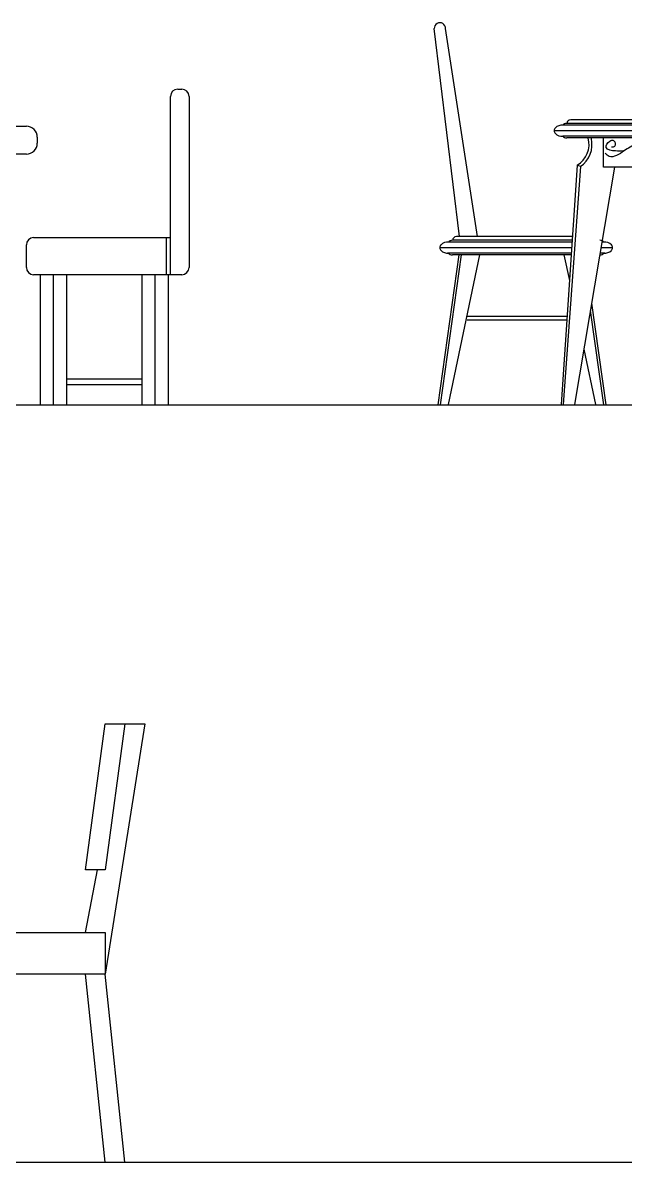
# Model space of a CAD drawing. Header units: millimetres. Extents: x 32599 to 52494, y 61995 to 71568.
# Drawn here: x 38853 to 40503, y 66143 to 69261 of the extents above; entities that cross this region are included whole.
import ezdxf

# ---------------------------------------------------------------- set-up
doc = ezdxf.new("R2010")
doc.units = ezdxf.units.MM
doc.layers.add('dwgmodels.com', color=4, linetype='Continuous')

msp = doc.modelspace()

# ---------------------------------------------------------------- linework, layer by layer
at = {"color": 18, "true_color": 0x000000}
for p, q in [((40048.7, 68675.9), (39979.6, 69245.4)), ((40098.2, 68675.9), (40010.8, 69245.4)), ((39277.6, 69079.5), (39288.4, 69079.5)), ((39257.6, 68571.5), (39257.6, 69059.5)), ((39308.4, 69059.5), (39308.4, 68591.5)), ((41141.6, 68985.9), (40342.5, 68985.9)), ((41132.9, 68995.9), (40353.5, 68995.9)), ((37692.5, 68977.9), (38863, 68977.9)), ((41176.2, 68965.9), (40308, 68965.9)), ((41152.4, 68980.9), (40331.8, 68980.9)), ((38893, 68947.9), (38893, 68931.7)), ((41152.4, 68950.9), (40331.8, 68950.9)), ((41141.7, 68945.9), (40342.5, 68945.9)), ((40442.9, 68865.9), (40442.9, 68945.9)), ((38863, 68901.7), (37692.5, 68901.7)), ((40370.8, 68871.9), (40327.3, 68216.2)), ((40379.9, 68868), (40332.6, 68216.2)), ((40472.9, 68865.9), (40363.9, 68216.2)), ((40379.8, 68867.8), (40370.8, 68871.9)), ((41041.2, 68865.9), (40442.9, 68865.9)), ((38883, 68673.1), (39257.6, 68673.1)), ((39245.8, 68673.1), (39245.8, 68571.5)), ((40357.8, 68675.9), (40040.5, 68675.9)), ((38863, 68591.5), (38863, 68653.1)), ((39995, 68645.9), (40355.8, 68645.9)), ((40356.8, 68660.9), (40018.8, 68660.9)), ((40357.1, 68665.9), (40029.5, 68665.9)), ((40436, 68645.9), (40468, 68645.9)), ((40444.2, 68660.9), (40438.5, 68660.9)), ((40047, 68625.9), (39990, 68215.9)), ((40053.2, 68625.9), (39996.1, 68215.9)), ((40354.8, 68630.8), (40016.3, 68630.8)), ((40104.1, 68625.9), (40017.7, 68216.2)), ((40354.5, 68625.9), (40029.5, 68625.9)), ((40335, 68625.9), (40349.8, 68555.7)), ((40446.7, 68630.8), (40433.5, 68630.8)), ((39288.4, 68571.5), (38883, 68571.5)), ((38901.7, 68215.9), (38901.7, 68571.5)), ((38937.7, 68215.9), (38937.7, 68571.5)), ((38973.6, 68215.9), (38973.6, 68571.5)), ((39180.1, 68215.9), (39180.1, 68571.5)), ((39216.1, 68215.9), (39216.1, 68571.5)), ((39252, 68215.9), (39252, 68571.5)), ((40410.5, 68493.8), (40449.2, 68215.9)), ((40343.3, 68457.4), (40068.6, 68457.4)), ((40407.1, 68473.7), (40443, 68215.9)), ((40342.6, 68447.4), (40069.7, 68447.4)), ((40389.4, 68368), (40421.4, 68216.2)), ((38973.6, 68287.1), (39180.1, 68287.1)), ((38973.6, 68271.2), (39180.1, 68271.2)), ((39025, 66942.6), (39079.1, 67342.6)), ((39133.1, 67342.6), (39079.1, 66942.6)), ((39079.1, 67342.6), (39187.1, 67342.6)), ((39187.1, 67342.6), (39079.1, 66656.9)), ((39079.1, 66942.6), (39025, 66942.6)), ((39025, 66771.2), (39057.5, 66942.6)), ((38592.9, 66771.2), (39079.1, 66771.2)), ((39079.1, 66771.2), (39079.1, 66656.9)), ((39079.1, 66656.9), (38592.9, 66656.9)), ((39079.1, 66142.6), (39025, 66656.9)), ((39133.1, 66142.6), (39079.1, 66656.9))]:
    msp.add_line(p, q, dxfattribs=at)
for centre, radius, start, end in [((39995.2, 69245.6), 15.6, 359.1231, 180.8769), ((39277.6, 69059.5), 20, 90, 180), ((39288.4, 69059.5), 20, 0, 90), ((40342.4, 68972.1), 13.8, 89.7083, 140.4344), ((40353.5, 68984.9), 11, 90, 174.7841), ((38863, 68947.9), 30, 0, 90), ((40319, 68965.9), 11, 133.5706, 226.4294), ((40329.3, 68955), 26, 84.5028, 133.5706), ((40329.3, 68976.7), 26, 226.4294, 275.4972), ((38863, 68931.7), 30, 270, 0), ((40342.4, 68959.7), 13.8, 219.5656, 270.2917), ((40339.5, 68927.9), 64.1, 299.1551, 16.2772), ((40339.5, 68927.9), 72.3, 303.7966, 13.1859), ((38883, 68653.1), 20, 90, 180), ((40040.5, 68664.9), 11, 90, 174.7841), ((40006, 68645.9), 11, 133.5706, 226.4294), ((40016.3, 68635), 26, 84.5028, 133.5706), ((40029.4, 68652.1), 13.8, 89.7083, 140.4344), ((40433.6, 68652.1), 13.8, 39.5656, 90.2917), ((40446.7, 68635), 26, 46.4294, 95.4972), ((40457, 68645.9), 11, 313.5706, 46.4294), ((40016.3, 68656.7), 26, 226.4294, 275.4972), ((40029.4, 68639.7), 13.8, 219.5656, 270.2917), ((40433.6, 68639.7), 13.8, 269.7083, 320.4344), ((40446.7, 68656.7), 26, 264.5028, 313.5706), ((38883, 68591.5), 20, 180, 270), ((39288.4, 68591.5), 20, 270, 0)]:
    msp.add_arc(centre, radius, start, end, dxfattribs=at)
at = {"color": 18, "true_color": 0x000000, "start_tangent": (0.996513, 0.08344)}
msp.add_spline([(40713, 68926.6), (40684.6, 68895.6), (40633.4, 68887.5), (40634, 68918.5), (40534.3, 68929.2), (40499.3, 68910.4), (40458.8, 68895.6), (40448, 68903.6)], degree=3, dxfattribs=at)
at = {"color": 18, "true_color": 0x000000}
msp.add_spline([(40496.6, 68910.4), (40476.3, 68910.4), (40450.7, 68919.8), (40460.1, 68937.3), (40470.9, 68938.7), (40473.6, 68922.5), (40465.5, 68921.2)], degree=3, dxfattribs=at)
at = {"layer": 'dwgmodels.com', "color": 7}
for p, q in [((32663.3, 68215.9), (52494, 68215.9)), ((32663.3, 66142.6), (52494, 66142.6))]:
    msp.add_line(p, q, dxfattribs=at)

doc.saveas('drawing.dxf')
